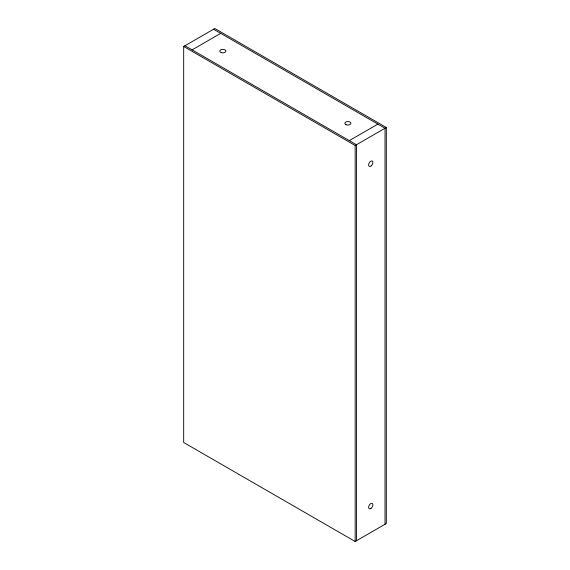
<?xml version="1.0" encoding="UTF-8"?>
<svg xmlns="http://www.w3.org/2000/svg" width="570" height="570" viewBox="0 0 570 570"><rect width="100%" height="100%" fill="white"/><g stroke="black" fill="none" stroke-linecap="round" stroke-linejoin="round"><path stroke-width="0.85" d="M183.683 46.483L214.84 28.5L386.318 127.502L386.318 523.517L355.16 541.5L183.683 442.498L183.683 46.483L355.16 145.485L386.318 127.502M192.118 49.868L220.697 33.366M349.303 140.619L377.882 124.117M213.551 29.241L385.028 128.243L385.028 524.257M184.972 45.743L356.45 144.744L356.45 540.759M355.16 145.485L355.16 541.5M221.324 52.618A3.028 1.753 0 0 0 225.87 51.108A3.028 1.753 0 0 0 221.324 49.59A3.028 1.753 0 0 0 221.324 52.618M346.076 124.702A3.028 1.753 0 0 0 350.885 123.49A3.028 1.753 0 0 0 346.66 121.688A3.028 1.753 0 0 0 346.076 124.702M371.291 165.792A3.028 1.753 -60 0 0 372.253 161.096A3.028 1.753 -60 0 0 368.669 164.274A3.028 1.753 -60 0 0 371.291 165.792M371.034 508.383A3.028 1.753 -60 0 0 372.431 503.609A3.028 1.753 -60 0 0 368.754 506.324A3.028 1.753 -60 0 0 371.034 508.383"/></g></svg>
